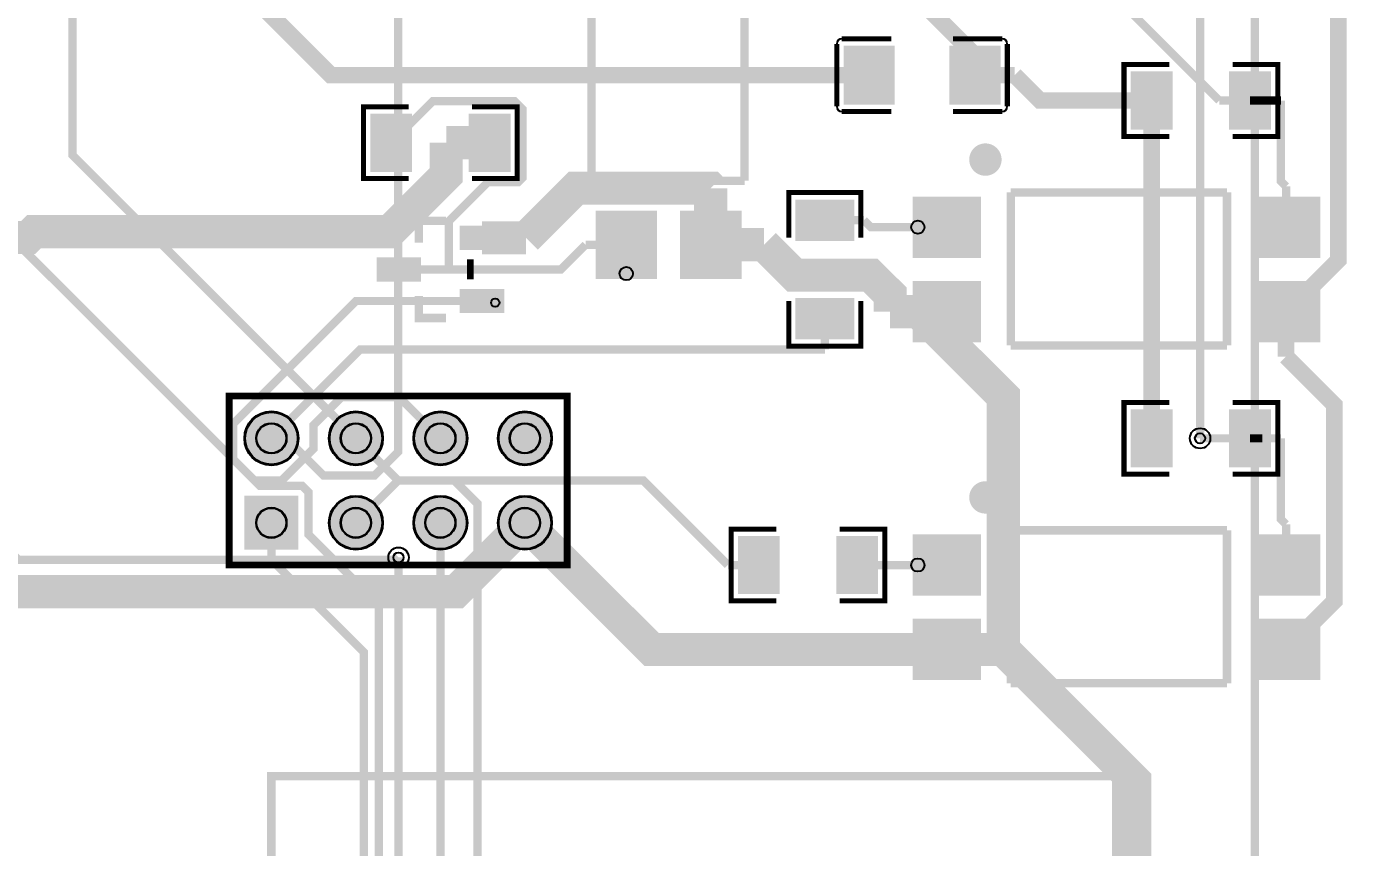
# Model space of a CAD drawing. Header units: millimetres. Extents: x 0 to 140, y -140 to 0.
# Drawn here: x 38.36 to 78.04, y -55.49 to -30.79 of the extents above; entities that cross this region are included whole.
import ezdxf

# ---------------------------------------------------------------- set-up
doc = ezdxf.new("R2010")
doc.units = ezdxf.units.MM
for name, color, linetype, true_color in [('BottomLayer', 7, 'Continuous', 0x0000ff), ('BottomSolderMaskLayer', 7, 'Continuous', 0xaa00ff), ('Document', 7, 'Continuous', 0xffffff), ('Hole', 7, 'Continuous', 0x222222), ('Multi-Layer', 7, 'Continuous', 0xc0c0c0), ('TopLayer', 7, 'Continuous', 0xff0000), ('TopPasteMaskLayer', 7, 'Continuous', 0x808080), ('TopSilkLayer', 7, 'Continuous', 0xffcc00), ('TopSolderMaskLayer', 7, 'Continuous', 0x800080)]:
    doc.layers.add(name, color=color, linetype=linetype, true_color=true_color)

msp = doc.modelspace()

# ---------------------------------------------------------------- hatches: boundary and pattern name
at = {"layer": 'BottomSolderMaskLayer'}
for points in [[(44.90728981457959, -43.18008636017271, 1), (46.53289306578609, -43.18008636017271, 1)], [(47.447294894589724, -43.18008636017271, 1), (49.07289814579622, -43.18008636017271, 1)], [(49.987299974600084, -43.18008636017271, 1), (51.61290322580658, -43.18008636017271, 1)], [(52.52730505461022, -43.18008636017271, 1), (54.152908305816716, -43.18008636017271, 1)], [(44.90728981457937, -44.90728981457971), (46.53289306578631, -44.90728981457971), (46.53289306578631, -46.532893065786084), (44.90728981457937, -46.532893065786084)], [(47.447294894589724, -45.72009144018284, 1), (49.07289814579622, -45.72009144018284, 1)], [(49.987299974600084, -45.72009144018284, 1), (51.61290322580658, -45.72009144018284, 1)], [(52.52730505461022, -45.72009144018284, 1), (54.152908305816716, -45.72009144018284, 1)]]:
    msp.add_hatch(color=256, dxfattribs=at).paths.add_polyline_path(points)
at = {"layer": 'Multi-Layer'}
for points in [[(44.93268986537969, -43.18008636017271, 1), (46.50749301498599, -43.18008636017271, 1)], [(47.472694945389826, -43.18008636017271, 1), (49.04749809499612, -43.18008636017271, 1)], [(50.012700025400186, -43.18008636017271, 1), (51.58750317500648, -43.18008636017271, 1)], [(52.55270510541032, -43.18008636017271, 1), (54.127508255016615, -43.18008636017271, 1)], [(44.93268986537964, -44.93268986537976), (46.50749301498604, -44.93268986537976), (46.50749301498604, -46.50749301498604), (44.93268986537964, -46.50749301498604)], [(47.472694945389826, -45.72009144018284, 1), (49.04749809499612, -45.72009144018284, 1)], [(50.012700025400186, -45.72009144018284, 1), (51.58750317500648, -45.72009144018284, 1)], [(52.55270510541032, -45.72009144018284, 1), (54.127508255016615, -45.72009144018284, 1)]]:
    msp.add_hatch(color=256, dxfattribs=at).paths.add_polyline_path(points)
at = {"layer": 'TopLayer'}
for points in [[(64.42811785623576, -31.394056388112745), (64.42811785623576, -33.122072644145305), (62.94312928625868, -33.122072644145305), (62.94312928625868, -31.394056388112745)], [(66.12814325628642, -31.394056388112745), (66.12814325628642, -33.122072644145305), (67.61313182626373, -33.122072644145305), (67.61313182626373, -31.394056388112745)], [(72.78514097028187, -33.87056134112265), (72.78514097028187, -32.16957073914148), (71.57762255524494, -32.16957073914148), (71.57762255524494, -33.87056134112265)], [(74.53515367030741, -33.87056134112265), (74.53515367030741, -32.16957073914148), (75.74267208534434, -32.16957073914148), (75.74267208534434, -33.87056134112265)], [(49.92509525019045, -35.14056388112772), (49.92509525019045, -33.43957327914666), (48.71757683515352, -33.43957327914666), (48.71757683515352, -35.14056388112772)], [(51.67510795021599, -35.14056388112772), (51.67510795021599, -33.43957327914666), (52.88262636525292, -33.43957327914666), (52.88262636525292, -35.14056388112772)], [(63.20762001524008, -37.225069850139676), (61.506629413258906, -37.225069850139676), (61.506629413258906, -36.01755143510286), (63.20762001524008, -36.01755143510286)], [(67.02011684023364, -35.930124460248976), (67.02011684023364, -37.730124460249044), (65.02011684023364, -37.730124460249044), (65.02011684023364, -35.930124460248976)], [(77.22014224028453, -35.930124460248976), (77.22014224028453, -37.730124460249044), (75.22014224028453, -37.730124460249044), (75.22014224028453, -35.930124460248976)], [(55.488163576327224, -36.35808991617978), (57.28816357632718, -36.35808991617978), (57.28816357632718, -38.35808991617989), (55.488163576327224, -38.35808991617989)], [(58.02816865633736, -36.35808991617978), (59.82816865633731, -36.35808991617978), (59.82816865633731, -38.35808991617989), (58.02816865633736, -38.35808991617989)], [(52.67477774955569, -36.80010160020322), (52.67477774955569, -37.500127000254), (51.42479044958077, -37.500127000254), (51.42479044958077, -36.80010160020322)], [(50.17541275082567, -37.750063500127), (50.17541275082567, -38.45008890017789), (48.92542545085075, -38.45008890017789), (48.92542545085075, -37.750063500127)], [(67.02011684023364, -38.47012954025911), (67.02011684023364, -40.27012954025918), (65.02011684023364, -40.27012954025918), (65.02011684023364, -38.47012954025911)], [(77.22014224028453, -38.47012954025911), (77.22014224028453, -40.27012954025918), (75.22014224028453, -40.27012954025918), (75.22014224028453, -38.47012954025911)], [(52.67477774955569, -38.70002540005078), (52.67477774955569, -39.40005080010155), (51.42479044958077, -39.40005080010155), (51.42479044958077, -38.70002540005078)], [(63.20762001524008, -38.9750825501651), (61.506629413258906, -38.9750825501651), (61.506629413258906, -40.182600965201914), (63.20762001524008, -40.182600965201914)], [(72.78514097028187, -44.030581661163296), (72.78514097028187, -42.32959105918212), (71.57762255524494, -42.32959105918212), (71.57762255524494, -44.030581661163296)], [(74.53515367030741, -44.030581661163296), (74.53515367030741, -42.32959105918212), (75.74267208534434, -42.32959105918212), (75.74267208534434, -44.030581661163296)], [(60.974117348234586, -47.840589281178495), (60.974117348234586, -46.139598679197434), (59.76659893319788, -46.139598679197434), (59.76659893319788, -47.840589281178495)], [(62.72413004826012, -47.840589281178495), (62.72413004826012, -46.139598679197434), (63.93164846329705, -46.139598679197434), (63.93164846329705, -47.840589281178495)], [(67.02011684023364, -46.09014478028962), (67.02011684023364, -47.890144780289575), (65.02011684023364, -47.890144780289575), (65.02011684023364, -46.09014478028962)], [(77.22014224028453, -46.09014478028962), (77.22014224028453, -47.890144780289575), (75.22014224028453, -47.890144780289575), (75.22014224028453, -46.09014478028962)], [(67.02011684023364, -48.63014986029975), (67.02011684023364, -50.43014986029982), (65.02011684023364, -50.43014986029982), (65.02011684023364, -48.63014986029975)], [(77.22014224028453, -48.63014986029975), (77.22014224028453, -50.43014986029982), (75.22014224028453, -50.43014986029982), (75.22014224028453, -48.63014986029975)]]:
    msp.add_hatch(color=256, dxfattribs=at).paths.add_polyline_path(points)
at = {"layer": 'TopPasteMaskLayer'}
for points in [[(64.42811785623576, -31.494056388112767), (64.42811785623576, -31.86431292862585), (64.32811785623562, -31.964312928625873), (64.02321564643125, -31.964312928625873), (63.92321564643112, -32.064312928625895), (63.92321564643112, -32.451816103632154), (64.02321564643125, -32.55181610363218), (64.32811785623562, -32.55181610363218), (64.42811785623576, -32.6518161036322), (64.42811785623576, -33.02207264414528), (64.32811785623562, -33.122072644145305), (63.04312928625859, -33.122072644145305), (62.94312928625868, -33.02207264414528), (62.94312928625868, -31.494056388112767), (63.04312928625859, -31.394056388112745), (64.32811785623562, -31.394056388112745)], [(66.12814325628642, -31.494056388112767), (66.12814325628642, -31.86431292862585), (66.22814325628656, -31.964312928625873), (66.53304546609093, -31.964312928625873), (66.63304546609106, -32.064312928625895), (66.63304546609106, -32.451816103632154), (66.53304546609093, -32.55181610363218), (66.22814325628656, -32.55181610363218), (66.12814325628642, -32.6518161036322), (66.12814325628642, -33.02207264414528), (66.22814325628656, -33.122072644145305), (67.51313182626382, -33.122072644145305), (67.61313182626373, -33.02207264414528), (67.61313182626373, -31.494056388112767), (67.51313182626382, -31.394056388112745), (66.22814325628656, -31.394056388112745)], [(72.78514097028187, -33.77056134112263), (72.78514097028187, -33.40924561849124), (72.68514097028196, -33.30924561849122), (72.47457454914911, -33.30924561849122), (72.37457454914897, -33.209245618491195), (72.37457454914897, -32.830886461772934), (72.47457454914911, -32.73088646177291), (72.68514097028196, -32.73088646177291), (72.78514097028187, -32.63088646177289), (72.78514097028187, -32.2695707391415), (72.68514097028196, -32.16957073914148), (71.67762255524508, -32.16957073914148), (71.57762255524494, -32.2695707391415), (71.57762255524494, -33.77056134112263), (71.67762255524508, -33.87056134112265), (72.68514097028196, -33.87056134112265)], [(74.53515367030741, -33.77056134112263), (74.53515367030741, -33.40924561849124), (74.63515367030732, -33.30924561849122), (74.84572009144017, -33.30924561849122), (74.94572009144031, -33.209245618491195), (74.94572009144031, -32.830886461772934), (74.84572009144017, -32.73088646177291), (74.63515367030732, -32.73088646177291), (74.53515367030741, -32.63088646177289), (74.53515367030741, -32.2695707391415), (74.63515367030732, -32.16957073914148), (75.6426720853442, -32.16957073914148), (75.74267208534434, -32.2695707391415), (75.74267208534434, -33.77056134112263), (75.6426720853442, -33.87056134112265), (74.63515367030732, -33.87056134112265)], [(49.92509525019045, -35.040563881127696), (49.92509525019045, -34.67924815849631), (49.82509525019054, -34.579248158496284), (49.61452882905769, -34.579248158496284), (49.514528829057554, -34.47924815849626), (49.514528829057554, -34.100889001778), (49.61452882905769, -34.00088900177798), (49.82509525019054, -34.00088900177798), (49.92509525019045, -33.900889001777955), (49.92509525019045, -33.53957327914668), (49.82509525019054, -33.43957327914666), (48.81757683515366, -33.43957327914666), (48.71757683515352, -33.53957327914668), (48.71757683515352, -35.040563881127696), (48.81757683515366, -35.14056388112772), (49.82509525019054, -35.14056388112772)], [(51.67510795021599, -35.040563881127696), (51.67510795021599, -34.67924815849631), (51.7751079502159, -34.579248158496284), (51.98567437134875, -34.579248158496284), (52.08567437134889, -34.47924815849626), (52.08567437134889, -34.100889001778), (51.98567437134875, -34.00088900177798), (51.7751079502159, -34.00088900177798), (51.67510795021599, -33.900889001777955), (51.67510795021599, -33.53957327914668), (51.7751079502159, -33.43957327914666), (52.78262636525278, -33.43957327914666), (52.88262636525292, -33.53957327914668), (52.88262636525292, -35.040563881127696), (52.78262636525278, -35.14056388112772), (51.7751079502159, -35.14056388112772)], [(63.10762001524017, -37.225069850139676), (62.746304292608556, -37.225069850139676), (62.64630429260865, -37.12506985013965), (62.64630429260865, -36.9145034290068), (62.54630429260874, -36.81450342900689), (62.16794513589025, -36.81450342900689), (62.06794513589034, -36.9145034290068), (62.06794513589034, -37.12506985013965), (61.96794513589043, -37.225069850139676), (61.606629413258815, -37.225069850139676), (61.506629413258906, -37.12506985013965), (61.506629413258906, -36.11755143510288), (61.606629413258815, -36.01755143510286), (63.10762001524017, -36.01755143510286), (63.20762001524008, -36.11755143510288), (63.20762001524008, -37.12506985013965)], [(67.02011684023364, -35.930124460248976), (67.02011684023364, -37.730124460249044), (65.02011684023364, -37.730124460249044), (65.02011684023364, -35.930124460248976)], [(77.22014224028453, -35.930124460248976), (77.22014224028453, -37.730124460249044), (75.22014224028453, -37.730124460249044), (75.22014224028453, -35.930124460248976)], [(55.488163576327224, -36.35808991617978), (57.28816357632718, -36.35808991617978), (57.28816357632718, -38.35808991617989), (55.488163576327224, -38.35808991617989)], [(58.02816865633736, -36.35808991617978), (59.82816865633731, -36.35808991617978), (59.82816865633731, -38.35808991617989), (58.02816865633736, -38.35808991617989)], [(52.67477774955569, -36.80010160020322), (52.67477774955569, -37.500127000254), (51.42479044958077, -37.500127000254), (51.42479044958077, -36.80010160020322)], [(50.17541275082567, -37.750063500127), (50.17541275082567, -38.45008890017789), (48.92542545085075, -38.45008890017789), (48.92542545085075, -37.750063500127)], [(67.02011684023364, -38.47012954025911), (67.02011684023364, -40.27012954025918), (65.02011684023364, -40.27012954025918), (65.02011684023364, -38.47012954025911)], [(77.22014224028453, -38.47012954025911), (77.22014224028453, -40.27012954025918), (75.22014224028453, -40.27012954025918), (75.22014224028453, -38.47012954025911)], [(52.67477774955569, -38.70002540005078), (52.67477774955569, -39.40005080010155), (51.42479044958077, -39.40005080010155), (51.42479044958077, -38.70002540005078)], [(63.10762001524017, -38.9750825501651), (62.746304292608556, -38.9750825501651), (62.64630429260865, -39.07508255016512), (62.64630429260865, -39.285648971297974), (62.54630429260874, -39.38564897129788), (62.16794513589025, -39.38564897129788), (62.06794513589034, -39.285648971297974), (62.06794513589034, -39.07508255016512), (61.96794513589043, -38.9750825501651), (61.606629413258815, -38.9750825501651), (61.506629413258906, -39.07508255016512), (61.506629413258906, -40.08260096520189), (61.606629413258815, -40.182600965201914), (63.10762001524017, -40.182600965201914), (63.20762001524008, -40.08260096520189), (63.20762001524008, -39.07508255016512)], [(72.78514097028187, -43.930581661163274), (72.78514097028187, -43.569265938531885), (72.68514097028196, -43.46926593853186), (72.47457454914911, -43.46926593853186), (72.37457454914897, -43.36926593853184), (72.37457454914897, -42.99090678181358), (72.47457454914911, -42.890906781813555), (72.68514097028196, -42.890906781813555), (72.78514097028187, -42.79090678181353), (72.78514097028187, -42.429591059182144), (72.68514097028196, -42.32959105918212), (71.67762255524508, -42.32959105918212), (71.57762255524494, -42.429591059182144), (71.57762255524494, -43.930581661163274), (71.67762255524508, -44.030581661163296), (72.68514097028196, -44.030581661163296)], [(74.53515367030741, -43.930581661163274), (74.53515367030741, -43.569265938531885), (74.63515367030732, -43.46926593853186), (74.84572009144017, -43.46926593853186), (74.94572009144031, -43.36926593853184), (74.94572009144031, -42.99090678181358), (74.84572009144017, -42.890906781813555), (74.63515367030732, -42.890906781813555), (74.53515367030741, -42.79090678181353), (74.53515367030741, -42.429591059182144), (74.63515367030732, -42.32959105918212), (75.6426720853442, -42.32959105918212), (75.74267208534434, -42.429591059182144), (75.74267208534434, -43.930581661163274), (75.6426720853442, -44.030581661163296), (74.63515367030732, -44.030581661163296)], [(60.974117348234586, -47.74058928117847), (60.974117348234586, -47.3792735585472), (60.87411734823468, -47.279273558547175), (60.66355092710205, -47.279273558547175), (60.563550927101915, -47.17927355854715), (60.563550927101915, -46.80091440182878), (60.66355092710205, -46.700914401828754), (60.87411734823468, -46.700914401828754), (60.974117348234586, -46.600914401828845), (60.974117348234586, -46.23959867919746), (60.87411734823468, -46.139598679197434), (59.86659893319802, -46.139598679197434), (59.76659893319788, -46.23959867919746), (59.76659893319788, -47.74058928117847), (59.86659893319802, -47.840589281178495), (60.87411734823468, -47.840589281178495)], [(62.72413004826012, -47.74058928117847), (62.72413004826012, -47.3792735585472), (62.82413004826003, -47.279273558547175), (63.034696469392884, -47.279273558547175), (63.13469646939302, -47.17927355854715), (63.13469646939302, -46.80091440182878), (63.034696469392884, -46.700914401828754), (62.82413004826003, -46.700914401828754), (62.72413004826012, -46.600914401828845), (62.72413004826012, -46.23959867919746), (62.82413004826003, -46.139598679197434), (63.831648463296915, -46.139598679197434), (63.93164846329705, -46.23959867919746), (63.93164846329705, -47.74058928117847), (63.831648463296915, -47.840589281178495), (62.82413004826003, -47.840589281178495)], [(67.02011684023364, -46.09014478028962), (67.02011684023364, -47.890144780289575), (65.02011684023364, -47.890144780289575), (65.02011684023364, -46.09014478028962)], [(77.22014224028453, -46.09014478028962), (77.22014224028453, -47.890144780289575), (75.22014224028453, -47.890144780289575), (75.22014224028453, -46.09014478028962)], [(67.02011684023364, -48.63014986029975), (67.02011684023364, -50.43014986029982), (65.02011684023364, -50.43014986029982), (65.02011684023364, -48.63014986029975)], [(77.22014224028453, -48.63014986029975), (77.22014224028453, -50.43014986029982), (75.22014224028453, -50.43014986029982), (75.22014224028453, -48.63014986029975)]]:
    msp.add_hatch(color=256, dxfattribs=at).paths.add_polyline_path(points)
at = {"layer": 'TopSilkLayer'}
for points in [[(66.69690119380243, -34.79812039624085), (66.69800129700297, -34.82956363999642), (66.70113272249932, -34.86086990102001), (66.70628235782897, -34.891908088159425), (66.71342863952145, -34.922548232788586), (66.72254164339347, -34.95266203303618), (66.73358320985153, -34.982123391034065), (66.746507103682, -35.010808940936045), (66.76125920765435, -35.038598565498205), (66.7777777491317, -35.06537589905463), (66.79599355873461, -35.091028814784295), (66.81583035998005, -35.11544989422953), (66.837205088681, -35.13853687709627), (66.86002824076581, -35.16019308945749), (66.88420424706669, -35.18032784856348), (66.90963187350417, -35.198856842564396), (66.93620464499122, -35.215702483556015), (66.96381129128599, -35.23079423247009), (66.9923362129216, -35.24406889444697), (67.0216599652656, -35.25547088345775), (67.0516597586784, -35.26495245506305), (67.08220997268154, -35.27247390633738), (67.11318268197783, -35.27800374212029), (67.14444819212122, -35.281518806898134), (67.17587558259879, -35.28300438176586), (67.20733325504352, -35.2824542460595), (67.23868948428549, -35.27987070340555), (67.26981296993654, -35.275264572073866), (67.30057338619395, -35.26865513967789), (67.33084192756337, -35.26007008241061), (67.36049184821718, -35.24954534915264), (67.389398992726, -35.237125010941895), (67.41744231594544, -35.22286107643083), (67.44450438987724, -35.20681327410682), (67.47047189538534, -35.189048802186335), (67.49523609670496, -35.169642047230354), (67.51869329676151, -35.14867427265983), (67.54074527138846, -35.12623327847575), (67.56129968062965, -35.10241303360567), (67.58027045540189, -35.077313282422324), (67.59757815789749, -35.05103912707432), (67.61315031422168, -35.02370058738529), (67.62692171786807, -34.995412140157896), (67.6388347027621, -34.96629223981745), (67.64883938473145, -34.9364628223974), (67.6568938703897, -34.906048794947765), (67.66296443255987, -34.87517751250175), (67.66702565150263, -34.8439782447922), (67.66906052135892, -34.812581634949765), (67.66906052135892, -34.78111915245199), (67.66702565150263, -34.74972254260956), (67.66296443255987, -34.71852327490001), (67.6568938703897, -34.68765199245399), (67.64883938473145, -34.65723796500424), (67.6388347027621, -34.62740854758431), (67.62692171786807, -34.59828864724386), (67.61315031422168, -34.57000020001658), (67.59757815789749, -34.54266166032744), (67.58027045540189, -34.516387504979434), (67.56129968062965, -34.49128775379609), (67.54074527138846, -34.467467508926006), (67.51869329676151, -34.445026514741926), (67.49523609670496, -34.424058740171404), (67.47047189538534, -34.40465198521542), (67.44450438987724, -34.38688751329494), (67.41744231594544, -34.37083971097081), (67.389398992726, -34.35657577645986), (67.36049184821718, -34.34415543824912), (67.3308419275636, -34.33363070499115), (67.30057338619395, -34.32504564772387), (67.26981296993654, -34.31843621532789), (67.23868948428549, -34.313830083996095), (67.20733325504352, -34.31124654134226), (67.17587558259879, -34.310696405635895), (67.14444819212122, -34.312181980503624), (67.11318268197783, -34.31569704528147), (67.08220997268154, -34.321226881064376), (67.0516597586784, -34.328748332338705), (67.0216599652656, -34.33822990394401), (66.9923362129216, -34.34963189295479), (66.96381129128599, -34.36290655493167), (66.93620464499122, -34.37799830384574), (66.90963187350417, -34.39484394483736), (66.88420424706669, -34.41337293883828), (66.86002824076581, -34.433507697944265), (66.837205088681, -34.45516391030549), (66.81583035998005, -34.47825089317223), (66.79599355873461, -34.50267197261746), (66.7777777491317, -34.52832488834713), (66.76125920765435, -34.55510222190344), (66.746507103682, -34.582891846465714), (66.73358320985153, -34.61157739636769), (66.72254164339347, -34.64103875436558), (66.71342863952145, -34.67115255461317), (66.70628235782897, -34.70179269924233), (66.70113272249932, -34.73283088638175), (66.69800129700297, -34.764137147405336), (66.69690119380243, -34.7955803911608)], [(54.35615951231921, -36.6813055626111), (54.387602756074784, -36.680205459410445), (54.418909017098485, -36.67707403391398), (54.44994720423779, -36.67192439858434), (54.48058734886672, -36.66477811689174), (54.51070114911454, -36.65566511301995), (54.54016250711243, -36.64462354656189), (54.56884805701429, -36.6316996527313), (54.59663768157657, -36.616947548758844), (54.62341501513265, -36.60042900728149), (54.64906793086266, -36.58221319767881), (54.673489010307776, -36.56237639643325), (54.69657599317452, -36.5410016677323), (54.71823220553574, -36.518178515647605), (54.73836696464173, -36.4940025093465), (54.756895958642644, -36.46857488290914), (54.77374159963438, -36.442002111422084), (54.78883334854822, -36.41439546512731), (54.80210801052522, -36.385870543491706), (54.81350999953611, -36.35654679114782), (54.8229915711413, -36.32654699773491), (54.830513022415516, -36.29599678373165), (54.836042858198425, -36.26502407443559), (54.83955792297638, -36.23375856429209), (54.84104349784411, -36.2023311738144), (54.84049336213798, -36.1708735013699), (54.83790981948391, -36.13951727212793), (54.833303688152, -36.108393786476654), (54.826694255756365, -36.07763337021936), (54.81810919848863, -36.04736482884982), (54.807584465230775, -36.01771490819601), (54.79516412702014, -35.98880776368719), (54.78090019250908, -35.960764440467756), (54.76485239018507, -35.93370236653584), (54.7470879182647, -35.90773486102796), (54.72768116330849, -35.882970659708235), (54.70671338873831, -35.859513459651794), (54.684272394554, -35.837461485024846), (54.66045214968403, -35.81690707578355), (54.63535239850057, -35.79793630101153), (54.60907824315245, -35.78062859851593), (54.58173970346343, -35.76505644219162), (54.55345125623603, -35.75128503854535), (54.52433135589558, -35.73937205365132), (54.49450193847565, -35.729367371681974), (54.46408791102613, -35.721312886023725), (54.43321662858011, -35.71524232385343), (54.40201736087033, -35.71118110491068), (54.37062075102813, -35.70914623505439), (54.33915826853013, -35.70914623505439), (54.30776165868792, -35.71118110491068), (54.27656239097814, -35.71524232385343), (54.24569110853213, -35.721312886023725), (54.215277081082604, -35.729367371681974), (54.18544766366267, -35.73937205365132), (54.156327763322224, -35.75128503854535), (54.12803931609483, -35.76505644219162), (54.1007007764058, -35.78062859851593), (54.07442662105768, -35.79793630101153), (54.04932686987422, -35.81690707578355), (54.025506625004255, -35.837461485024846), (54.00306563081995, -35.859513459651794), (53.98209785624954, -35.882970659708235), (53.96269110129356, -35.90773486102796), (53.944926629373185, -35.93370236653584), (53.928878827049175, -35.960764440467756), (53.91461489253811, -35.98880776368719), (53.90219455432748, -36.01771490819601), (53.89166982106963, -36.04736482884982), (53.88308476380189, -36.077633370219246), (53.876475331406255, -36.108393786476654), (53.87186920007434, -36.13951727212793), (53.86928565742028, -36.1708735013699), (53.86873552171414, -36.2023311738144), (53.87022109658187, -36.23375856429209), (53.87373616135983, -36.26502407443559), (53.87926599714251, -36.29599678373165), (53.88678744841695, -36.32654699773491), (53.896269020022146, -36.35654679114782), (53.90767100903304, -36.385870543491706), (53.92094567101003, -36.41439546512731), (53.93603741992388, -36.442002111422084), (53.95288306091561, -36.46857488290914), (53.97141205491653, -36.49400250934639), (53.99154681402251, -36.518178515647605), (54.013203026383735, -36.5410016677323), (54.03629000925048, -36.56237639643325), (54.0607110886956, -36.58221319767881), (54.086364004425604, -36.60042900728149), (54.11314133798169, -36.616947548758844), (54.14093096254396, -36.6316996527313), (54.16961651244583, -36.64462354656189), (54.199077870443716, -36.65566511301995), (54.229191670691534, -36.66477811689174), (54.25983181532047, -36.67192439858434), (54.29087000245977, -36.67707403391398), (54.32217626348347, -36.680205459410445), (54.353619507239046, -36.6813055626111)], [(66.69690119380243, -44.95814071628138), (66.69800129700297, -44.989583960037066), (66.70113272249932, -45.020890221060654), (66.70628235782897, -45.05192840820007), (66.71342863952145, -45.082568552829116), (66.72254164339347, -45.11268235307682), (66.73358320985153, -45.14214371107471), (66.746507103682, -45.17082926097669), (66.76125920765435, -45.19861888553885), (66.7777777491317, -45.22539621909527), (66.79599355873461, -45.25104913482494), (66.81583035998005, -45.27547021427017), (66.837205088681, -45.298557197136915), (66.86002824076581, -45.32021340949814), (66.88420424706669, -45.34034816860412), (66.90963187350417, -45.35887716260504), (66.93620464499122, -45.37572280359666), (66.96381129128599, -45.39081455251073), (66.9923362129216, -45.40408921448761), (67.0216599652656, -45.41549120349839), (67.0516597586784, -45.4249727751037), (67.08220997268154, -45.432494226378026), (67.11318268197783, -45.438024062160935), (67.14444819212122, -45.44153912693878), (67.17587558259879, -45.44302470180651), (67.20733325504352, -45.442474566100145), (67.23868948428549, -45.439891023446194), (67.26981296993654, -45.43528489211451), (67.30057338619395, -45.428675459718534), (67.33084192756337, -45.42009040245125), (67.36049184821718, -45.409565669193285), (67.389398992726, -45.39714533098254), (67.41744231594544, -45.382881396471475), (67.44450438987724, -45.366833594147465), (67.47047189538534, -45.34906912222698), (67.49523609670496, -45.329662367271), (67.51869329676151, -45.308694592700476), (67.54074527138846, -45.286253598516396), (67.56129968062965, -45.262433353646315), (67.58027045540189, -45.23733360246297), (67.59757815789749, -45.21105944711496), (67.61315031422168, -45.183720907425936), (67.62692171786807, -45.15543246019854), (67.6388347027621, -45.12631255985809), (67.64883938473145, -45.096483142438046), (67.6568938703897, -45.06606911498841), (67.66296443255987, -45.035197832542394), (67.66702565150263, -45.00399856483284), (67.66906052135892, -44.97260195499041), (67.66906052135892, -44.94113947249264), (67.66702565150263, -44.909742862650205), (67.66296443255987, -44.87854359494065), (67.6568938703897, -44.84767231249464), (67.64883938473145, -44.817258285044886), (67.6388347027621, -44.78742886762495), (67.62692171786807, -44.758308967284506), (67.61315031422168, -44.730020520057224), (67.59757815789749, -44.702681980368084), (67.58027045540189, -44.67640782502008), (67.56129968062965, -44.65130807383673), (67.54074527138846, -44.62748782896665), (67.51869329676151, -44.605046834782456), (67.49523609670496, -44.58407906021205), (67.47047189538534, -44.56467230525607), (67.44450438987724, -44.54690783333558), (67.41744231594544, -44.53086003101146), (67.389398992726, -44.51659609650051), (67.36049184821718, -44.50417575828976), (67.3308419275636, -44.493651025031795), (67.30057338619395, -44.4850659677644), (67.26981296993654, -44.47845653536854), (67.23868948428549, -44.47385040403674), (67.20733325504352, -44.4712668613829), (67.17587558259879, -44.47071672567654), (67.14444819212122, -44.47220230054427), (67.11318268197783, -44.47571736532211), (67.08220997268154, -44.48124720110502), (67.0516597586784, -44.48876865237935), (67.0216599652656, -44.498250223984655), (66.9923362129216, -44.509652212995434), (66.96381129128599, -44.52292687497231), (66.93620464499122, -44.53801862388639), (66.90963187350417, -44.554864264878006), (66.88420424706669, -44.57339325887892), (66.86002824076581, -44.59352801798491), (66.837205088681, -44.61518423034613), (66.81583035998005, -44.638271213212874), (66.79599355873461, -44.66269229265811), (66.7777777491317, -44.68834520838777), (66.76125920765435, -44.71512254194408), (66.746507103682, -44.74291216650636), (66.73358320985153, -44.77159771640834), (66.72254164339347, -44.801059074406226), (66.71342863952145, -44.83117287465382), (66.70628235782897, -44.86181301928298), (66.70113272249932, -44.89285120642228), (66.69800129700297, -44.92415746744598), (66.69690119380243, -44.95560071120144)]]:
    msp.add_hatch(color=256, dxfattribs=at).paths.add_polyline_path(points)
at = {"layer": 'TopSolderMaskLayer'}
for points in [[(64.45352007928022, -31.368655963952733), (64.45352007928022, -33.14747306830532), (62.91773227660042, -33.14747306830532), (62.91773227660042, -31.368655963952733)], [(66.10274103324218, -31.368655963952733), (66.10274103324218, -33.14747306830532), (67.63852883592199, -33.14747306830532), (67.63852883592199, -31.368655963952733)], [(72.81054208965793, -33.89596101264203), (72.81054208965793, -32.144171067622096), (71.55222357302091, -32.144171067622096), (71.55222357302091, -33.89596101264203)], [(74.50975255093135, -33.89596101264203), (74.50975255093135, -32.144171067622096), (75.76807106756837, -32.144171067622096), (75.76807106756837, -33.89596101264203)], [(49.95049636956651, -35.16596355264721), (49.95049636956651, -33.41417360762716), (48.69217785292949, -33.41417360762716), (48.69217785292949, -35.16596355264721)], [(51.64970683083993, -35.16596355264721), (51.64970683083993, -33.41417360762716), (52.90802534747695, -33.41417360762716), (52.90802534747695, -35.16596355264721)], [(63.24340021301009, -37.243101614316174), (61.4708492154889, -37.243101614316174), (61.4708492154889, -35.99952118804924), (63.24340021301009, -35.99952118804924)], [(67.04834126944229, -35.90726312420372), (67.04834126944229, -37.752983215643894), (64.99189671210866, -37.752983215643894), (64.99189671210866, -35.90726312420372)], [(77.24836308525664, -35.90726312420372), (77.24836308525664, -37.752983215643894), (75.19191852792324, -37.752983215643894), (75.19191852792324, -35.90726312420372)], [(55.462762091832474, -36.332687929891904), (57.31356219343252, -36.332687929891904), (57.31356219343252, -38.38348803149222), (55.462762091832474, -38.38348803149222)], [(58.002767171842606, -36.332687929891904), (59.85356727344288, -36.332687929891904), (59.85356727344288, -38.38348803149222), (58.002767171842606, -38.38348803149222)], [(52.7201345222968, -36.78587720014525), (52.7201345222968, -37.514351400311966), (51.37943367683965, -37.514351400311966), (51.37943367683965, -36.78587720014525)], [(50.22076952356679, -37.73583910006903), (50.22076952356679, -38.46431330023586), (48.88006867810964, -38.46431330023586), (48.88006867810964, -37.73583910006903)], [(67.04834126944229, -38.447268204213856), (67.04834126944229, -40.29298829565403), (64.99189671210866, -40.29298829565403), (64.99189671210866, -38.447268204213856)], [(77.24836308525664, -38.447268204213856), (77.24836308525664, -40.29298829565403), (75.19191852792324, -40.29298829565403), (75.19191852792324, -38.447268204213856)], [(52.7201345222968, -38.68580099999281), (52.7201345222968, -39.41427520015952), (51.37943367683965, -39.41427520015952), (51.37943367683965, -38.68580099999281)], [(63.24340021301009, -38.9570507859886), (61.4708492154889, -38.9570507859886), (61.4708492154889, -40.20063121225553), (63.24340021301009, -40.20063121225553)], [(44.90728981457959, -43.18008636017271, 1), (46.53289306578609, -43.18008636017271, 1)], [(47.447294894589724, -43.18008636017271, 1), (49.07289814579622, -43.18008636017271, 1)], [(49.987299974600084, -43.18008636017271, 1), (51.61290322580658, -43.18008636017271, 1)], [(52.52730505461022, -43.18008636017271, 1), (54.152908305816716, -43.18008636017271, 1)], [(72.81054208965793, -44.05598133268268), (72.81054208965793, -42.30419138766274), (71.55222357302091, -42.30419138766274), (71.55222357302091, -44.05598133268268)], [(74.50975255093135, -44.05598133268268), (74.50975255093135, -42.30419138766274), (75.76807106756837, -42.30419138766274), (75.76807106756837, -44.05598133268268)], [(44.90728981457937, -44.90728981457971), (46.53289306578631, -44.90728981457971), (46.53289306578631, -46.532893065786084), (44.90728981457937, -46.532893065786084)], [(47.447294894589724, -45.72009144018284, 1), (49.07289814579622, -45.72009144018284, 1)], [(49.987299974600084, -45.72009144018284, 1), (51.61290322580658, -45.72009144018284, 1)], [(52.52730505461022, -45.72009144018284, 1), (54.152908305816716, -45.72009144018284, 1)], [(60.99951846761064, -47.86598895269799), (60.99951846761064, -46.11419900767794), (59.74119995097362, -46.11419900767794), (59.74119995097362, -47.86598895269799)], [(62.698728928884066, -47.86598895269799), (62.698728928884066, -46.11419900767794), (63.957047445521084, -46.11419900767794), (63.957047445521084, -47.86598895269799)], [(67.04834126944229, -46.06728344424437), (67.04834126944229, -47.91300353568454), (64.99189671210866, -47.91300353568454), (64.99189671210866, -46.06728344424437)], [(77.24836308525664, -46.06728344424437), (77.24836308525664, -47.91300353568454), (75.19191852792324, -47.91300353568454), (75.19191852792324, -46.06728344424437)], [(67.04834126944229, -48.6072885242545), (67.04834126944229, -50.45300861569467), (64.99189671210866, -50.45300861569467), (64.99189671210866, -48.6072885242545)], [(77.24836308525664, -48.6072885242545), (77.24836308525664, -50.45300861569467), (75.19191852792324, -50.45300861569467), (75.19191852792324, -48.6072885242545)]]:
    msp.add_hatch(color=256, dxfattribs=at).paths.add_polyline_path(points)

# ---------------------------------------------------------------- linework, layer by layer
at = {"layer": 'BottomLayer', "const_width": 0.25001270002540005}
for points in [[(44.45008890017789, -6.350012700025445), (45.84201168402319, -4.9580899161798015), (60.23215646431299, -4.9580899161798015), (73.63550927101869, -18.3614427228855), (73.63550927101869, -43.18008636017271)], [(76.45516891033776, -67.3058166116333), (76.18338836677685, -67.3058166116333), (75.2781305562612, -66.40055880111754), (75.2781305562612, -4.914909829819635)], [(48.260096520192974, -43.18008636017271), (39.740411480822786, -34.660401320802634), (39.740411480822786, -13.049022098044134)], [(45.72009144018284, -43.18008636017271), (46.17170434340869, -43.18008636017271), (47.29387858775726, -44.30226060452128), (48.813055626111236, -44.30226060452128), (49.530099060198154, -43.58521717043425), (49.530099060198154, -15.107950215900473)], [(46.99009398018802, -68.58013716027438), (47.06121412242828, -68.58013716027438), (48.951485902971854, -66.6898653797308), (48.951485902971854, -48.188468376936726), (46.833883667767395, -46.07086614173227), (46.833883667767395, -44.79756159512317), (46.642367284734746, -44.60604521209041), (45.36957073914141, -44.60604521209041), (37.925831851663816, -37.1623063246127), (37.925831851663816, -29.210058420116866)], [(46.99009398018802, -91.4401828803658), (51.91414782829588, -86.51612903225805), (51.91414782829588, -45.143256286512496), (51.220980441961046, -44.450088900177775), (49.530099060198154, -44.450088900177775), (48.260096520192974, -45.72009144018284)], [(45.72009144018284, -45.72009144018284), (45.72009144018284, -46.83286766573531)], [(46.99009398018802, -86.36017272034542), (50.800101600203334, -82.55016510033022), (50.800101600203334, -45.72009144018284)], [(45.72009144018284, -46.83286766573531), (48.494284988569916, -49.60706121412238), (48.494284988569916, -66.50825501651002), (47.692405384810854, -67.31013462026931), (46.36195072390137, -67.31013462026931), (45.412242824485475, -68.2598425196851), (45.412242824485475, -87.32232664465334), (46.99009398018802, -88.90017780035566)], [(46.99009398018802, -71.12014224028451), (49.541783083566315, -68.56845313690633), (49.541783083566315, -46.7640335280671)]]:
    msp.add_lwpolyline(points, dxfattribs=at)
at = {"layer": 'BottomSolderMaskLayer'}
for centre, radius in [((45.72009144018284, -43.18008636017271), 0.8128016256032513), ((48.260096520192974, -43.18008636017271), 0.8128016256032513), ((50.800101600203334, -43.18008636017271), 0.8128016256032513), ((53.34010668021347, -43.18008636017271), 0.8128016256032513), ((45.72009144018284, -43.18008636017271), 0.45883962735667416), ((48.260096520192974, -43.18008636017271), 0.45883962735667416), ((50.800101600203334, -43.18008636017271), 0.45883962735667416), ((53.34010668021347, -43.18008636017271), 0.45883962735667416), ((48.260096520192974, -45.72009144018284), 0.8128016256032513), ((50.800101600203334, -45.72009144018284), 0.8128016256032513), ((53.34010668021347, -45.72009144018284), 0.8128016256032513), ((45.72009144018284, -45.72009144018284), 0.45883962735667416), ((48.260096520192974, -45.72009144018284), 0.45883962735667416), ((50.800101600203334, -45.72009144018284), 0.45883962735667416), ((53.34010668021347, -45.72009144018284), 0.45883962735667416)]:
    msp.add_circle(centre, radius, dxfattribs=at)
at = {"layer": 'Document'}
for centre, radius in [((65.15110490220968, -36.83017526035053), 0.19989839979679963), ((56.38821437642878, -38.22710185420374), 0.19989839979679963), ((52.45008890017789, -39.10007620015233), 0.12700025400050802), ((65.15110490220968, -46.99019558039117), 0.19989839979679963)]:
    msp.add_circle(centre, radius, dxfattribs=at)
at = {"layer": 'Hole'}
for centre in [(73.63550927101869, -43.18008636017271), (49.541783083566315, -46.7640335280671)]:
    msp.add_circle(centre, 0.15250190500381003, dxfattribs=at)
at = {"layer": 'Multi-Layer'}
for centre, radius in [((45.72009144018284, -43.18008636017271), 0.7874015748031498), ((48.260096520192974, -43.18008636017271), 0.7874015748031498), ((50.800101600203334, -43.18008636017271), 0.7874015748031498), ((53.34010668021347, -43.18008636017271), 0.7874015748031498), ((45.72009144018284, -43.18008636017271), 0.4445008890017781), ((48.260096520192974, -43.18008636017271), 0.4445008890017781), ((50.800101600203334, -43.18008636017271), 0.4445008890017781), ((53.34010668021347, -43.18008636017271), 0.4445008890017781), ((73.63550927101869, -43.18008636017271), 0.30500381000762006), ((48.260096520192974, -45.72009144018284), 0.7874015748031498), ((50.800101600203334, -45.72009144018284), 0.7874015748031498), ((53.34010668021347, -45.72009144018284), 0.7874015748031498), ((45.72009144018284, -45.72009144018284), 0.4445008890017781), ((48.260096520192974, -45.72009144018284), 0.4445008890017781), ((50.800101600203334, -45.72009144018284), 0.4445008890017781), ((53.34010668021347, -45.72009144018284), 0.4445008890017781), ((49.541783083566315, -46.7640335280671), 0.30500381000762006)]:
    msp.add_circle(centre, radius, dxfattribs=at)
at = {"layer": 'TopLayer'}
for points, const_width in [([(77.79019558039136, -25.273050546101103), (77.79019558039136, -37.8239776479553), (76.22021844043684, -39.39395478790959)], 0.5), ([(63.68554737109457, -32.258064516129025), (47.5052070104141, -32.258064516129025), (43.18008636017271, -27.93294386588775)], 0.5), ([(67.46710693421392, -32.258064516129025), (64.29210058420131, -29.083058166116302), (62.479044958089844, -29.083058166116302)], 0.5), ([(74.20980441960887, -33.020066040132065), (71.52628905257825, -30.33655067310133), (67.19177038354064, -30.33655067310133)], 0.25001270002540005), ([(66.87071374142761, -32.258064516129025), (67.46710693421392, -32.258064516129025)], 0.5), ([(67.46710693421392, -32.258064516129025), (68.06350012700045, -32.258064516129025)], 0.5), ([(72.18135636271268, -33.020066040132065), (68.82550165100338, -33.020066040132065), (68.06350012700045, -32.258064516129025)], 0.5), ([(51.052832105664265, -38.100076200152444), (51.052832105664265, -36.650749301498536), (52.228092456185095, -35.47548895097793), (53.136144272288675, -35.47548895097793), (53.26695453390926, -35.34467868935735), (53.26695453390926, -33.277114554229115), (53.03251206502409, -33.04267208534418), (50.56870713741432, -33.04267208534418), (49.321310642621256, -34.29006858013713)], 0.25001270002540005), ([(72.18135636271268, -43.18008636017271), (72.18135636271268, -33.020066040132065)], 0.5), ([(75.1389382778766, -33.020066040132065), (74.20980441960887, -33.020066040132065)], 0.25001270002540005), ([(75.34467868935735, -33.020066040132065), (75.1389382778766, -33.020066040132065)], 0.25001270002540005), ([(75.34467868935735, -33.020066040132065), (75.43053086106192, -33.020066040132065)], 0.25001270002540005), ([(75.60350520701036, -33.020066040132065), (75.43053086106192, -33.020066040132065)], 0.25001270002540005), ([(75.60350520701036, -33.020066040132065), (76.06807213614411, -33.020066040132065)], 0.25001270002540005), ([(76.06807213614411, -33.020066040132065), (76.06807213614411, -35.45237490474983), (76.22021844043684, -35.604521209042446)], 0.25001270002540005), ([(50.974599949199956, -34.29006858013713), (50.974599949199956, -35.26822453644911), (49.27787655575298, -36.96494792989586), (38.58724917449831, -36.96494792989586), (38.4122428244857, -37.139954279908466), (10.687833375666742, -37.139954279908466), (10.377952755905653, -36.83007366014738)], 1), ([(52.278892557785184, -34.29006858013713), (50.974599949199956, -34.29006858013713)], 1), ([(53.37541275082549, -37.150114300228665), (54.869189738379646, -35.65633731267462), (58.92684785369579, -35.65633731267462), (58.92811785623576, -35.65760731521459)], 1), ([(58.92811785623576, -37.35814071628147), (58.92811785623576, -35.65760731521459)], 1), ([(76.22021844043684, -36.83007366014738), (76.22021844043684, -35.604521209042446)], 0.25001270002540005), ([(62.357124714249494, -36.62128524257048), (63.532893065786084, -36.62128524257048)], 0.25001270002540005), ([(63.532893065786084, -36.62128524257048), (63.74168148336298, -36.83007366014738), (66.02006604013218, -36.83007366014738)], 0.25001270002540005), ([(52.04978409956834, -37.150114300228665), (53.37541275082549, -37.150114300228665)], 1), ([(58.92811785623576, -37.35814071628147), (60.52857505715019, -37.35814071628147)], 1), ([(64.3195326390653, -39.37007874015751), (64.3195326390653, -38.85928371856744), (63.73355346710696, -38.2733045466091), (61.44373888747782, -38.2733045466091), (60.52857505715019, -37.35814071628147)], 1), ([(51.052832105664265, -38.100076200152444), (54.42087884175771, -38.100076200152444), (55.16281432562869, -37.35814071628147)], 0.25001270002540005), ([(56.388112776225626, -37.35814071628147), (55.16281432562869, -37.35814071628147)], 0.25001270002540005), ([(49.5504191008381, -38.100076200152444), (51.052832105664265, -38.100076200152444)], 0.25001270002540005), ([(65.16992633985251, -39.37007874015751), (64.3195326390653, -39.37007874015751)], 1), ([(66.02006604013218, -39.37007874015751), (65.16992633985251, -39.37007874015751)], 1), ([(65.16992633985251, -39.37007874015751), (67.72186944373902, -41.922021844043684), (67.72186944373902, -49.52882905765807), (67.72059944119883, -49.530099060198154)], 1), ([(52.04978409956834, -39.05003810007611), (48.266192532385276, -39.05003810007611), (44.568961137922315, -42.747269494538955), (44.568961137922315, -43.802895605791264), (45.21615443230871, -44.450088900177775), (46.026162052324025, -44.450088900177775), (46.99009398018802, -43.48615697231389), (46.99009398018802, -42.78308356616708), (47.82854965709953, -41.9446278892558), (49.564643129286424, -41.9446278892558), (50.800101600203334, -43.18008636017271)], 0.25001270002540005), ([(76.22021844043684, -39.37007874015751), (76.22021844043684, -39.39395478790959)], 0.5), ([(76.22021844043684, -40.045212090424116), (76.22021844043684, -39.39395478790959)], 0.5), ([(62.357124714249494, -39.57886715773441), (62.357124714249494, -40.50800101600203)], 0.25001270002540005), ([(76.22021844043684, -40.045212090424116), (76.22021844043684, -40.720345440690835)], 0.5), ([(45.72009144018284, -43.18008636017271), (48.39217678435375, -40.50800101600203), (62.357124714249494, -40.50800101600203)], 0.25001270002540005), ([(76.22021844043684, -40.720345440690835), (77.67183134366269, -42.171958343916685), (77.67183134366269, -48.0784861569723), (76.22021844043684, -49.530099060198154)], 0.5), ([(59.441198882397885, -46.99009398018802), (56.90119380238775, -44.450088900177775), (49.530099060198154, -44.450088900177775), (48.260096520192974, -43.18008636017271)], 0.25001270002540005), ([(75.1389382778766, -43.18008636017271), (73.63550927101869, -43.18008636017271)], 0.25001270002540005), ([(75.50419100838212, -43.18008636017271), (75.1389382778766, -43.18008636017271)], 0.25001270002540005), ([(75.50419100838212, -43.18008636017271), (76.06807213614411, -43.18008636017271)], 0.25001270002540005), ([(76.06807213614411, -43.18008636017271), (76.06807213614411, -45.612395224790475), (76.22021844043684, -45.76454152908309)], 0.25001270002540005), ([(35.58013716027426, -44.29413258826514), (38.120142240284395, -46.83413766827539), (49.47167894335803, -46.83413766827539), (49.541783083566315, -46.7640335280671)], 0.25001270002540005), ([(35.58013716027426, -47.79019558039124), (51.27000254000518, -47.79019558039124), (53.34010668021347, -45.72009144018284)], 1), ([(66.02006604013218, -49.530099060198154), (57.15011430022855, -49.530099060198154), (53.34010668021347, -45.72009144018284)], 1), ([(76.22021844043684, -46.99009398018802), (76.22021844043684, -45.76454152908309)], 0.25001270002540005), ([(60.37033274066539, -46.99009398018802), (59.441198882397885, -46.99009398018802)], 0.25001270002540005), ([(63.32791465582932, -46.99009398018802), (66.02006604013218, -46.99009398018802)], 0.25001270002540005), ([(66.87045974091961, -49.530099060198154), (66.02006604013218, -49.530099060198154)], 1), ([(66.87045974091961, -49.530099060198154), (67.72059944119883, -49.530099060198154)], 1), ([(71.67081534163071, -60.8930657861315), (71.67081534163071, -53.480314960629926), (67.72059944119883, -49.530099060198154)], 1)]:
    msp.add_lwpolyline(points, dxfattribs=dict(at, const_width=const_width))
at = {"layer": 'TopSilkLayer'}
for points, const_width in [([(55.3442468884939, -35.43309626619259), (55.3442468884939, -28.933197866395744)], 0.25400050800101603), ([(59.9441706883415, -28.933197866395744), (59.9441706883415, -35.43309626619259)], 0.25400050800101603), ([(62.714528829057826, -31.317856235712497), (62.714528829057826, -33.19827279654555)], 0.15240030480060962), ([(64.3519177038354, -31.16545593091189), (62.86692913385832, -31.16545593091189)], 0.15240030480060962), ([(66.20434340868678, -31.16545593091189), (67.68933197866409, -31.16545593091189)], 0.15240030480060962), ([(67.84173228346458, -31.317856235712497), (67.84173228346458, -33.19827279654555)], 0.15240030480060962), ([(72.70894081788174, -34.09916179832362), (71.34902209804432, -34.09916179832362), (71.34902209804432, -31.940970281940622), (72.70894081788174, -31.940970281940622)], 0.15240030480060962), ([(74.61135382270754, -34.09916179832362), (75.9712725425452, -34.09916179832362), (75.9712725425452, -31.940970281940622), (74.61135382270754, -31.940970281940622)], 0.15240030480060962), ([(49.84889509779032, -35.36916433832869), (48.488976377952895, -35.36916433832869), (48.488976377952895, -33.21097282194569), (49.84889509779032, -33.21097282194569)], 0.15240030480060962), ([(51.75130810261612, -35.36916433832869), (53.111226822453546, -35.36916433832869), (53.111226822453546, -33.21097282194569), (51.75130810261612, -33.21097282194569)], 0.15240030480060962), ([(62.86692913385832, -33.35067310134616), (64.3519177038354, -33.35067310134616)], 0.15240030480060962), ([(67.68933197866409, -33.35067310134616), (66.20434340868678, -33.35067310134616)], 0.15240030480060962), ([(59.9441706883415, -35.43309626619259), (55.3442468884939, -35.43309626619259)], 0.25400050800101603), ([(63.436220472441164, -37.148869697739315), (63.436220472441164, -35.788950977902005), (61.278028956057824, -35.788950977902005), (61.278028956057824, -37.148869697739315)], 0.15240030480060962), ([(67.94511049022094, -35.78620777241554), (74.44500889001779, -35.78620777241554)], 0.25400050800101603), ([(67.94511049022094, -40.38613157226314), (67.94511049022094, -35.78620777241554)], 0.25400050800101603), ([(74.44500889001779, -35.78620777241554), (74.44500889001779, -40.38613157226314)], 0.25400050800101603), ([(50.15011430022855, -37.29997459994922), (50.15011430022855, -36.640081280162576), (50.15011430022855, -37.29997459994922), (50.15011430022855, -36.640081280162576), (50.96520193040374, -36.640081280162576)], 0.25400050800101603), ([(51.70002540005066, -38.40005080010167), (51.70002540005066, -37.80010160020322)], 0.2), ([(50.96520193040374, -39.56007112014231), (50.15011430022855, -39.56007112014231), (50.15011430022855, -38.900177800355664)], 0.25400050800101603), ([(63.436220472441164, -39.05128270256546), (63.436220472441164, -40.41120142240288), (61.278028956057824, -40.41120142240288), (61.278028956057824, -39.05128270256546)], 0.15240030480060962), ([(74.44500889001779, -40.38613157226314), (67.94511049022094, -40.38613157226314)], 0.25400050800101603), ([(72.70894081788174, -44.259182118364265), (71.34902209804432, -44.259182118364265), (71.34902209804432, -42.100990601981266), (72.70894081788174, -42.100990601981266)], 0.15240030480060962), ([(74.61135382270754, -44.259182118364265), (75.9712725425452, -44.259182118364265), (75.9712725425452, -42.100990601981266), (74.61135382270754, -42.100990601981266)], 0.15240030480060962), ([(60.89791719583445, -48.069189738379464), (59.53799847599703, -48.069189738379464), (59.53799847599703, -45.910998221996465), (60.89791719583445, -45.910998221996465)], 0.15240030480060962), ([(62.800330200660255, -48.069189738379464), (64.1602489204979, -48.069189738379464), (64.1602489204979, -45.910998221996465), (62.800330200660255, -45.910998221996465)], 0.15240030480060962), ([(67.94511049022094, -45.94622809245618), (74.44500889001779, -45.94622809245618)], 0.25400050800101603), ([(67.94511049022094, -50.54615189230378), (67.94511049022094, -45.94622809245618)], 0.25400050800101603), ([(74.44500889001779, -45.94622809245618), (74.44500889001779, -50.54615189230378)], 0.25400050800101603), ([(74.44500889001779, -50.54615189230378), (67.94511049022094, -50.54615189230378)], 0.25400050800101603)]:
    msp.add_lwpolyline(points, dxfattribs=dict(at, const_width=const_width))
for points, const_width in [([(44.45008890017789, -41.91008382016764), (44.45008890017789, -46.99009398018802), (54.61010922021842, -46.99009398018802), (54.61010922021842, -41.91008382016764), (44.45008890017789, -41.91008382016764)], 0.20320040640081283), ([(45.72009144018284, -53.34010668021335), (71.1201422402844, -53.34010668021335), (71.1201422402844, -111.76022352044708), (57.15011430022855, -111.76022352044708), (57.15011430022855, -106.6802133604267), (64.77012954025918, -106.6802133604267), (64.77012954025918, -111.76022352044708), (45.72009144018284, -111.76022352044708), (45.72009144018284, -53.34010668021335)], 0.25400050800101603)]:
    msp.add_lwpolyline(points, close=True, dxfattribs=dict(at, const_width=const_width))
for centre, start, end in [((62.86692913385832, -31.31785623571261), 90, 179.99999999999136), ((67.68933197866409, -31.31785623571261), 0, 90), ((62.86692913385832, -33.19827279654544), 180, 270), ((67.68933197866409, -33.19827279654544), 270, 0)]:
    msp.add_arc(centre, 0.15240030480060962, start, end, dxfattribs=at)
at = {"layer": 'TopSolderMaskLayer'}
for centre, radius in [((45.72009144018284, -43.18008636017271), 0.8128016256032513), ((48.260096520192974, -43.18008636017271), 0.8128016256032513), ((50.800101600203334, -43.18008636017271), 0.8128016256032513), ((53.34010668021347, -43.18008636017271), 0.8128016256032513), ((45.72009144018284, -43.18008636017271), 0.45883962735667416), ((48.260096520192974, -43.18008636017271), 0.45883962735667416), ((50.800101600203334, -43.18008636017271), 0.45883962735667416), ((53.34010668021347, -43.18008636017271), 0.45883962735667416), ((48.260096520192974, -45.72009144018284), 0.8128016256032513), ((50.800101600203334, -45.72009144018284), 0.8128016256032513), ((53.34010668021347, -45.72009144018284), 0.8128016256032513), ((45.72009144018284, -45.72009144018284), 0.45883962735667416), ((48.260096520192974, -45.72009144018284), 0.45883962735667416), ((50.800101600203334, -45.72009144018284), 0.45883962735667416), ((53.34010668021347, -45.72009144018284), 0.45883962735667416)]:
    msp.add_circle(centre, radius, dxfattribs=at)

doc.saveas('drawing.dxf')
